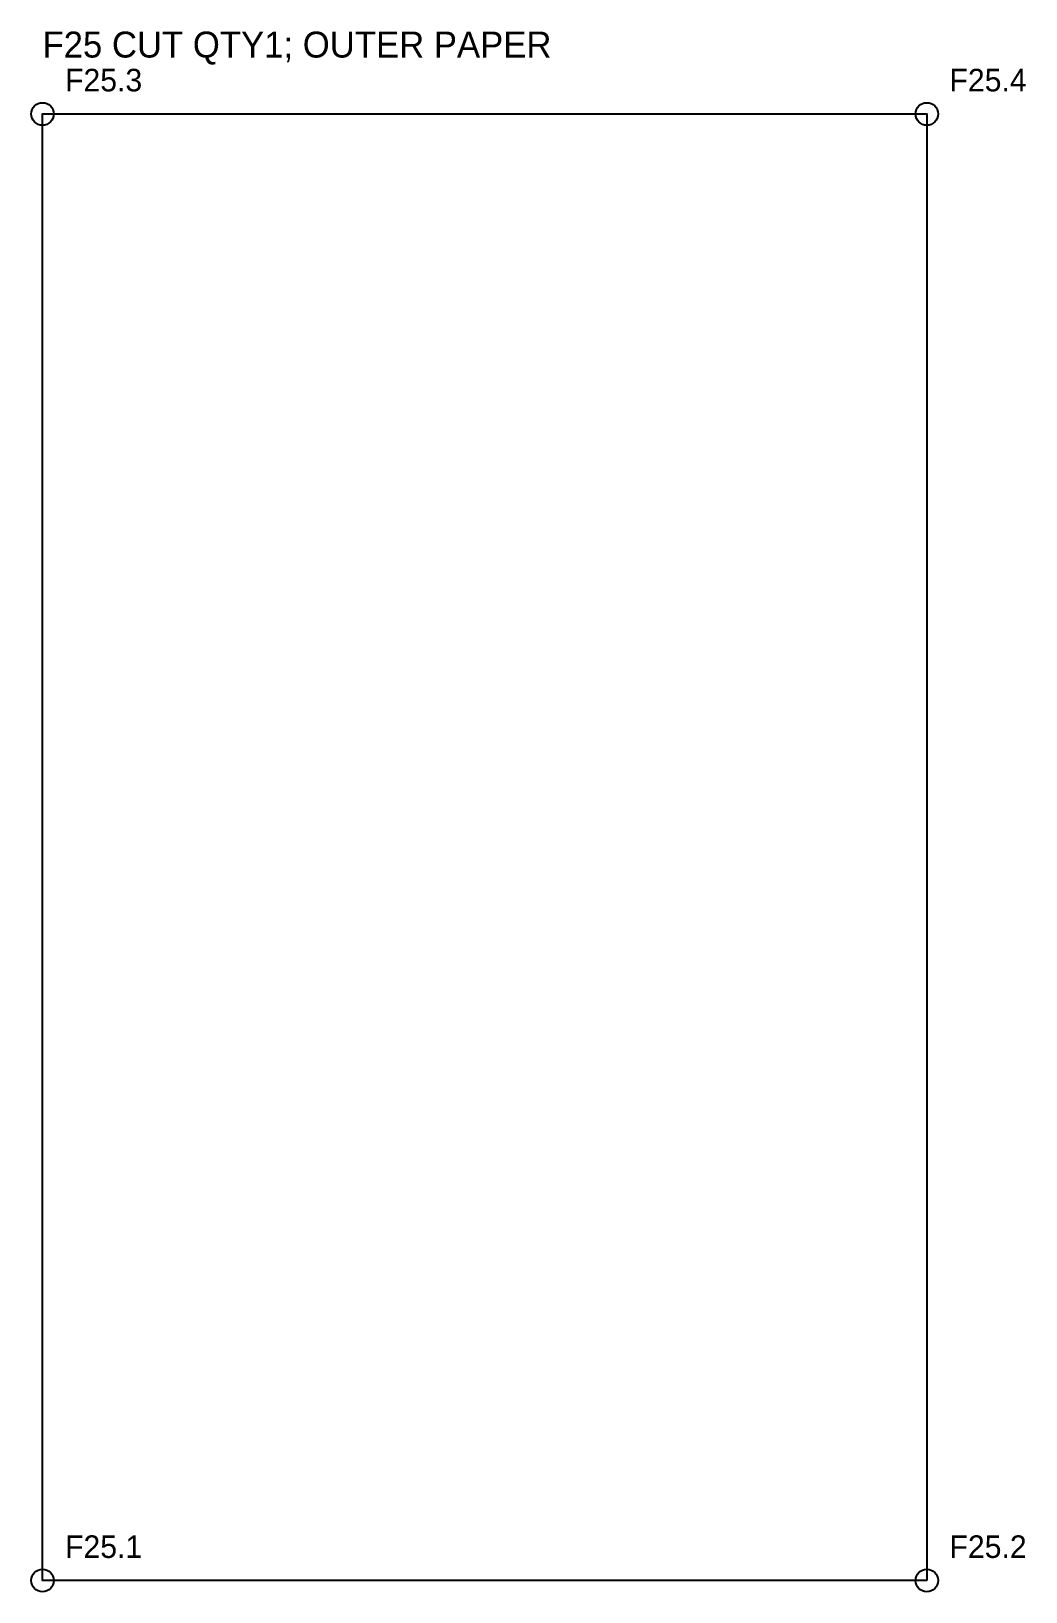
# Model space of a CAD drawing. Header units: millimetres. Extents: x 4 to 92, y 4 to 142.
import ezdxf

# ---------------------------------------------------------------- set-up
doc = ezdxf.new("R2010")
doc.units = ezdxf.units.MM
for name, color, linetype in [('CUT', 7, 'Continuous'), ('LABEL', 3, 'Continuous'), ('REFERENCE', 5, 'Continuous')]:
    doc.layers.add(name, color=color, linetype=linetype)

msp = doc.modelspace()

# ---------------------------------------------------------------- linework, layer by layer
at = {"layer": 'CUT'}
msp.add_lwpolyline([(83.4, 5), (81.22, 5), (79.04, 5), (76.83, 5), (74.61, 5), (72.36, 5), (70.08, 5), (67.78, 5), (65.44, 5), (63.09, 5), (60.7, 5), (57.48, 5), (53.81, 5), (50.09, 5), (46.34, 5), (42.57, 5), (38.8, 5), (35.03, 5), (31.29, 5), (27.59, 5), (23.94, 5), (20.35, 5), (16.84, 5), (13.43, 5), (10.13, 5), (7.53, 5), (5, 5), (5, 135), (7.68, 135), (10.34, 135), (14.28, 135), (19.14, 135), (24.02, 135), (28.92, 135), (33.81, 135), (38.67, 135), (43.53, 135), (47.85, 135), (51.11, 135), (54.38, 135), (57.65, 135), (60.91, 135), (63.8, 135), (65.97, 135), (68.14, 135), (70.33, 135), (72.52, 135), (74.7, 135), (76.87, 135), (79.04, 135), (81.21, 135), (83.4, 135)], close=True, dxfattribs=at)
at = {"layer": 'REFERENCE'}
for centre in [(5, 135), (83.4, 135), (5, 5), (83.4, 5)]:
    msp.add_circle(centre, 1, dxfattribs=at)

# ---------------------------------------------------------------- texts
at = {"layer": 'LABEL'}
msp.add_text('F25 CUT QTY1; OUTER PAPER', height=2.3, dxfattribs=at).set_placement((5, 140))
at = {"layer": 'REFERENCE'}
for s, p in [('F25.3', (7, 137)), ('F25.4', (85.4, 137)), ('F25.1', (7, 7)), ('F25.2', (85.4, 7))]:
    msp.add_text(s, height=2, dxfattribs=at).set_placement(p)

doc.saveas('drawing.dxf')
